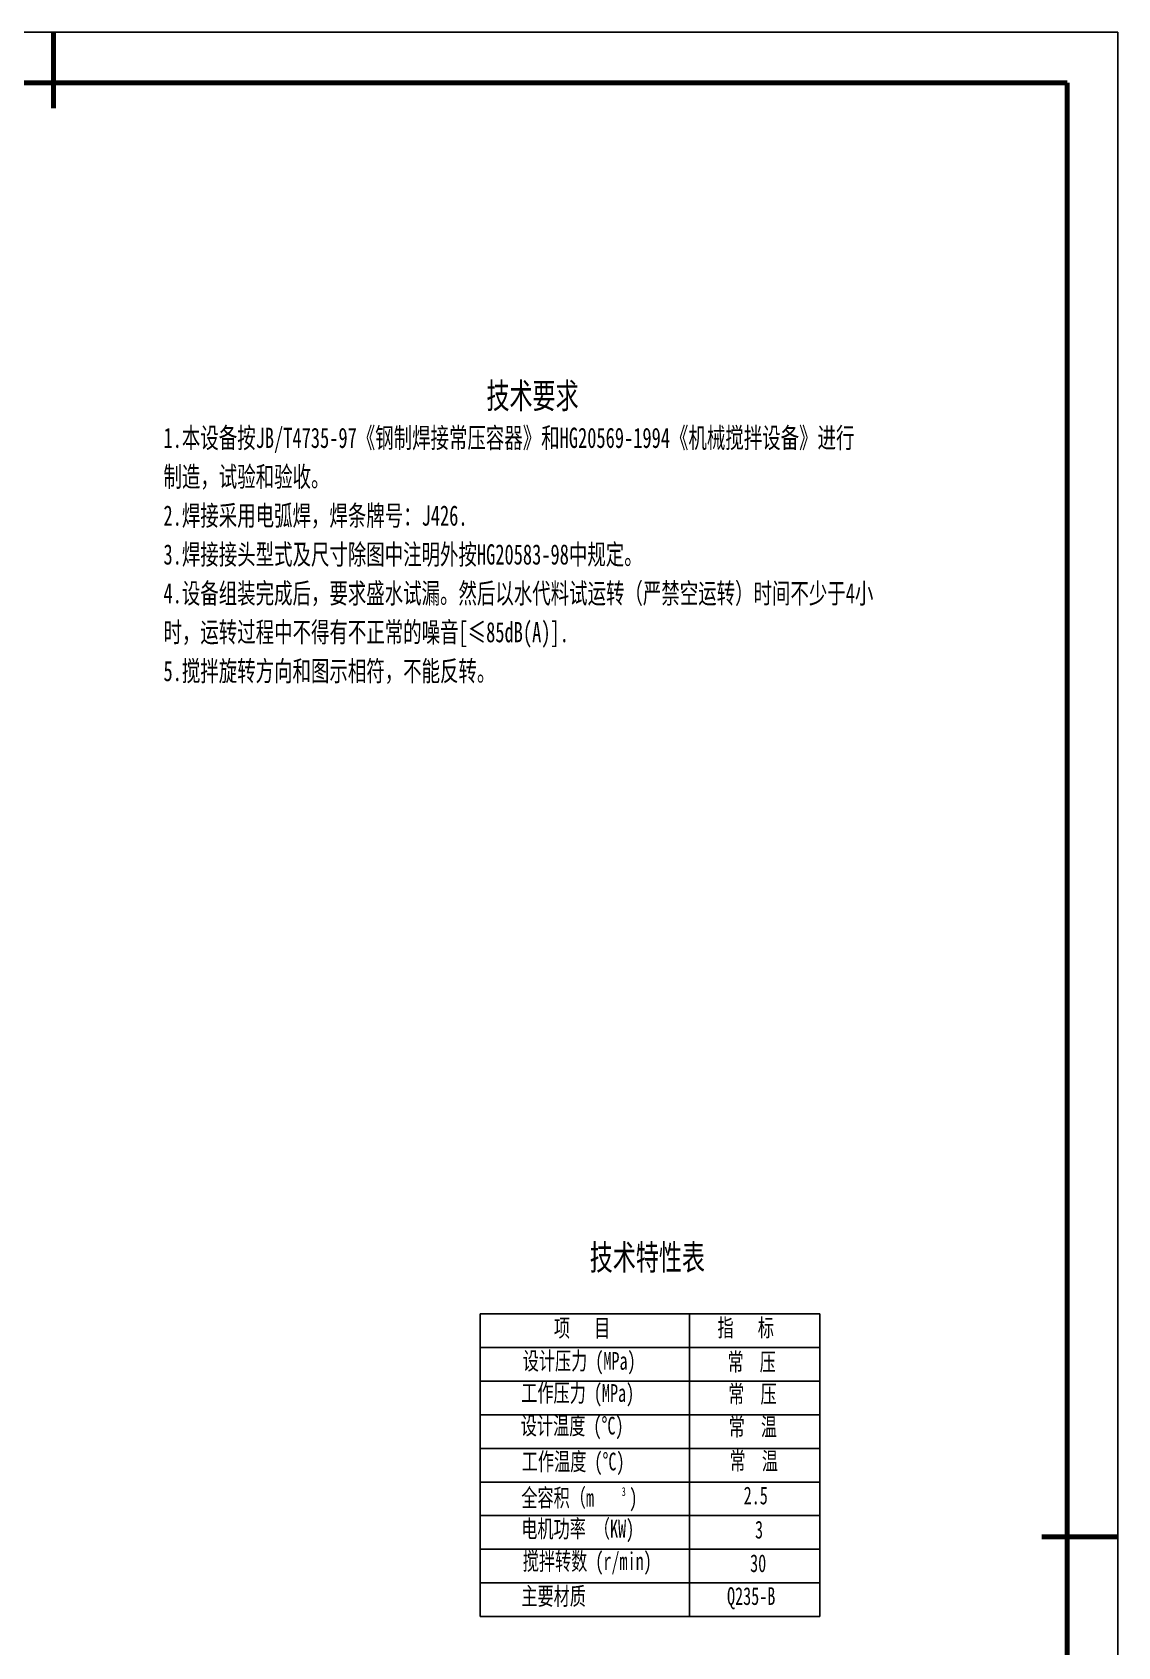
# Model space of a CAD drawing. Header units: millimetres. Extents: x -3150 to 3150, y -4455 to 4455.
# Drawn here: x -63 to 3150, y -325 to 4455 of the extents above; entities that cross this region are included whole.
import ezdxf

# ---------------------------------------------------------------- set-up
doc = ezdxf.new("R2010")
doc.units = ezdxf.units.MM
for name, color, linetype, lineweight in [('CAXA0', 7, 'Continuous', 70), ('CAXA3', 7, 'Continuous', 25), ('CAXA4', 3, 'Continuous', 25)]:
    doc.layers.add(name, color=color, linetype=linetype, lineweight=lineweight)
doc.styles.add('标准', font='SIMFANG.TTF', dxfattribs={"width": 0.667})

# ---------------------------------------------------------------- blocks, each defined once
blk = doc.blocks.new('CAXBLOCK0', base_point=(3000, -4305))
at = {"layer": 'CAXA0', "color": 0, "linetype": 'Continuous', "lineweight": 25}
for p, q in [((-3150, 4455), (3150, 4455)), ((3150, 4455), (3150, -4455))]:
    blk.add_line(p, q, dxfattribs=at)
at = {"layer": 'CAXA0', "color": 0, "linetype": 'Continuous', "lineweight": 70}
for p, q in [((0, 4455), (0, 4230)), ((-2775, 4305), (3000, 4305)), ((3000, 4305), (3000, -4305)), ((3150, 0), (2925, 0))]:
    blk.add_line(p, q, dxfattribs=at)
blk = doc.blocks.new('CAXBLOCK77')
at = {"layer": 'CAXA4', "attachment_point": 1, "style": '标准'}
for s, insert, char_height in [('\\fFangSong_GB2312|b0|i0|p34;全容积（m', (1384.6, 142), 52.53), ('\\fFangSong_GB2312|b0|i0|p34;3', (1681.9, 147), 26.265), ('\\fFangSong_GB2312|b0|i0|p34;)', (1704.4, 142), 52.53)]:
    blk.add_mtext(s, dxfattribs=dict(at, insert=insert, char_height=char_height))

msp = doc.modelspace()

# ---------------------------------------------------------------- linework, layer by layer
at = {"layer": 'CAXA3', "linetype": 'Continuous', "lineweight": 25}
for p, q in [((1262.584, 660.505), (2267.994, 660.505)), ((1262.584, 660.505), (1262.584, -236.369)), ((1882.392, 660.505), (1882.392, -236.369)), ((2267.994, 660.505), (2267.994, -236.369)), ((1262.584, 560.84), (2267.994, 560.84)), ((1262.584, 461.189), (2267.994, 461.189)), ((1262.584, 361.537), (2267.994, 361.537)), ((1262.584, 261.886), (2267.994, 261.886)), ((1262.584, 162.235), (2267.994, 162.235)), ((1262.584, 62.584), (2267.994, 62.584)), ((1262.584, -37.067), (2267.994, -37.067)), ((1262.584, -136.718), (2267.994, -136.718)), ((1262.584, -236.369), (2267.994, -236.369))]:
    msp.add_line(p, q, dxfattribs=at)

# ---------------------------------------------------------------- block references
at = {"layer": 'CAXA0', "linetype": 'Continuous', "lineweight": 70}
msp.add_blockref('CAXBLOCK0', (3000, -4305), dxfattribs=at)
at = {"layer": 'CAXA4', "linetype": 'Continuous', "lineweight": 25}
msp.add_blockref('CAXBLOCK77', (0, 0), dxfattribs=at)

# ---------------------------------------------------------------- texts
at = {"layer": 'CAXA4', "linetype": 'Continuous', "lineweight": 25, "attachment_point": 1, "style": '标准'}
for s, insert, char_height in [('\\fFangSong_GB2312|b0|i0|p34;技术要求', (1281.304, 3416.25), 75), ('\\fFangSong_GB2312|b0|i0|p34;1.本设备按JB/T4735-97《钢制焊接常压容器》和HG20569-1994《机械搅拌设备》进行', (325.319, 3284.203), 60), ('\\fFangSong_GB2312|b0|i0|p34;制造，试验和验收。', (325.319, 3169.123), 60), ('\\fFangSong_GB2312|b0|i0|p34;2.焊接采用电弧焊，焊条牌号：J426.', (325.319, 3054.043), 60), ('\\fFangSong_GB2312|b0|i0|p34;3.焊接接头型式及尺寸除图中注明外按HG20583-98中规定。', (325.319, 2938.963), 60), ('\\fFangSong_GB2312|b0|i0|p34;4.设备组装完成后，要求盛水试漏。然后以水代料试运转（严禁空运转）时间不少于4小', (325.319, 2823.883), 60), ('\\fFangSong_GB2312|b0|i0|p34;时，运转过程中不得有不正常的噪音[≤85dB(A)].', (325.319, 2708.803), 60), ('\\fFangSong_GB2312|b0|i0|p34;5.搅拌旋转方向和图示相符，不能反转。', (325.319, 2593.723), 60), ('\\fFangSong_GB2312|b0|i0|p34;技术特性表', (1587.101, 864.975), 75), ('\\fFangSong_GB2312|b0|i0|p34;项   目\\P', (1480.959, 644.573), 52.50872), ('\\fFangSong_GB2312|b0|i0|p34;指   标', (1965.323, 645.441), 52.52372), ('\\fFangSong_GB2312|b0|i0|p34;设计压力 (MPa)', (1388.928, 547.286), 52.5), ('\\fFangSong_GB2312|b0|i0|p34;常  压', (1994.954, 544.316), 52.5), ('\\fFangSong_GB2312|b0|i0|p34;工作压力 (MPa)', (1384.484, 452.056), 52.52526), ('\\fFangSong_GB2312|b0|i0|p34;常  压', (1997.19, 449.087), 52.53), ('\\fFangSong_GB2312|b0|i0|p34;设计温度 ({%%D}C)', (1383, 355.382), 52.52526), ('\\fFangSong_GB2312|b0|i0|p34;常  温', (1998.44, 352.107), 52.5), ('\\fFangSong_GB2312|b0|i0|p34;工作温度 ({%%D}C)', (1385.967, 249.148), 52.52526), ('\\fFangSong_GB2312|b0|i0|p34;常  温', (2001.168, 250.837), 52.5), ('\\fFangSong_GB2312|b0|i0|p34;2.5', (2042.799, 148.646), 52.5), ('\\fFangSong_GB2312|b0|i0|p34;电机功率 （KW)', (1384.482, 50.231), 52.5), ('\\fFangSong_GB2312|b0|i0|p34;3', (2076.389, 47.422), 52.5), ('\\fFangSong_GB2312|b0|i0|p34;搅拌转数 (r/min)', (1388.933, -45.862), 52.5), ('\\fFangSong_GB2312|b0|i0|p34;30', (2061.889, -51.932), 52.5), ('\\fFangSong_GB2312|b0|i0|p34;主要材质', (1384.759, -149.527), 52.50872), ('\\fFangSong_GB2312|b0|i0|p34;Q235-B\\P', (1993.559, -149.299), 52.5)]:
    msp.add_mtext(s, dxfattribs=dict(at, insert=insert, char_height=char_height))

doc.saveas('drawing.dxf')
